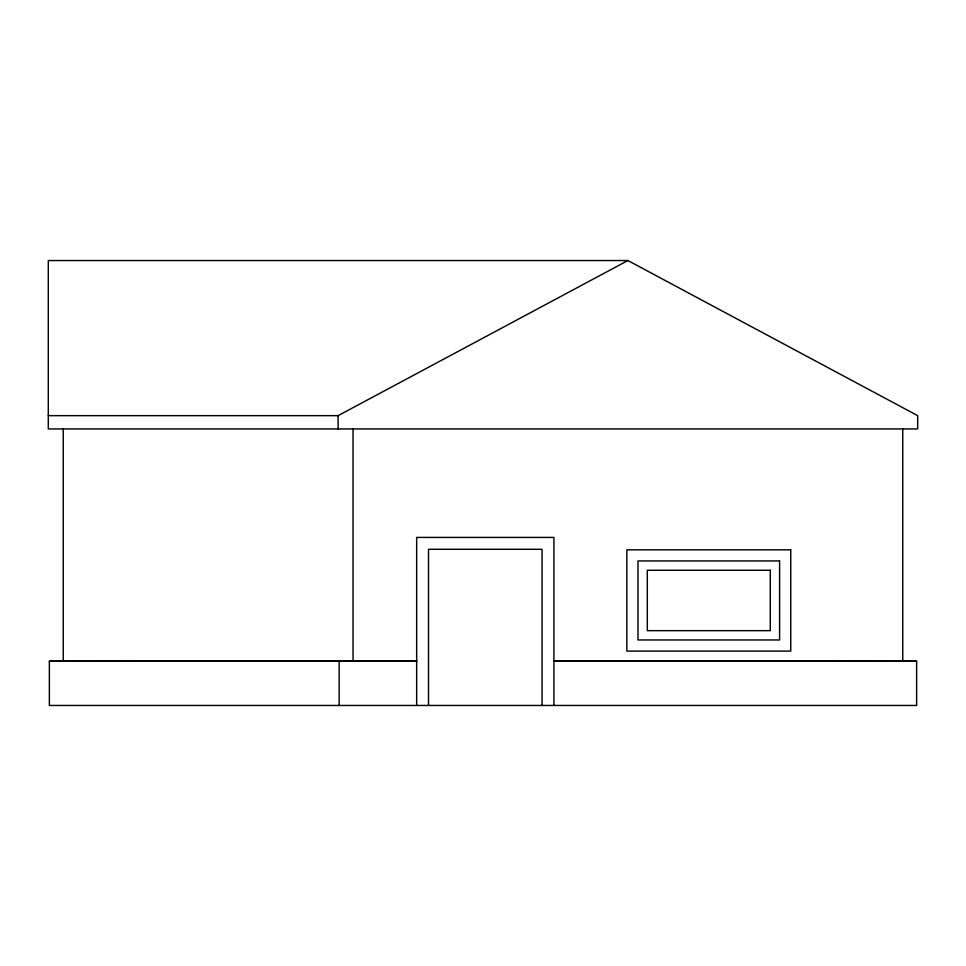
<?xml version="1.0" encoding="UTF-8"?>
<svg xmlns="http://www.w3.org/2000/svg" width="966" height="966" viewBox="0 0 966 966"><rect width="100%" height="100%" fill="white"/><g stroke="black" fill="none" stroke-linecap="round" stroke-linejoin="round"><path stroke-width="1.45" d="M48.3 415.658L338.1 415.658L627.9 260.542L917.7 415.658L917.7 428.94L48.3 428.94L48.3 260.542L627.9 260.542M553.916 661.142L916.637 661.239L916.637 705.458L49.363 705.458L49.363 661.239L416.66 661.142M49.363 661.239L416.66 661.239M553.916 661.239L916.637 661.239M902.751 428.94L902.751 661.142M553.916 705.458L553.916 537.422L416.66 537.422L416.66 705.458M542.047 705.458L542.047 549.292L428.518 549.292L428.518 705.458M353.049 428.94L353.049 661.142L339.163 661.239L339.163 705.458M338.1 415.658L338.1 428.94M63.249 428.94L63.249 661.142M790.731 549.823L626.849 549.823L626.849 651.096L790.731 651.096L790.731 549.823M779.598 560.944L637.983 560.944L637.983 639.975L779.598 639.975L779.598 560.944M770.276 570.266L647.305 570.266L647.305 630.653L770.276 630.653L770.276 570.266"/></g></svg>
